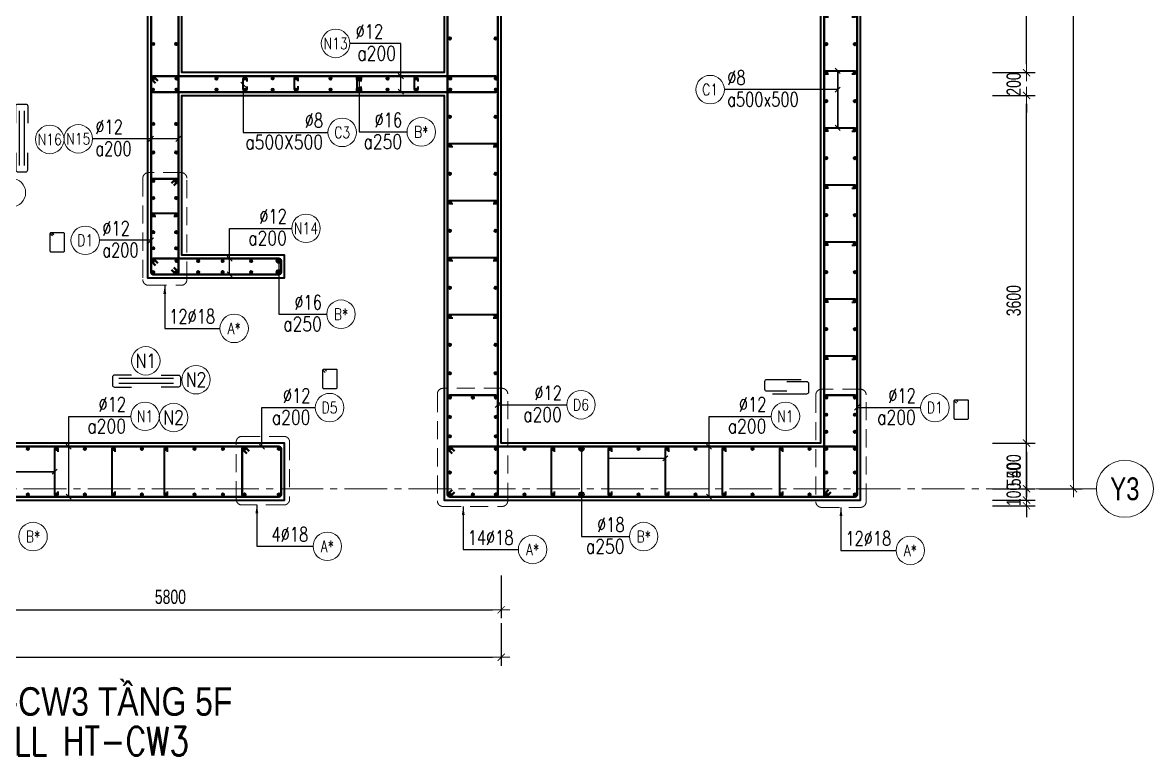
# Model space of a CAD drawing. Header units: millimetres. Extents: x 944027 to 981803, y -83026 to 82675.
# Drawn here: x 954484 to 964397, y 55239 to 61666 of the extents above; entities that cross this region are included whole.
import ezdxf
from ezdxf.enums import TextEntityAlignment as Align

# ---------------------------------------------------------------- set-up
doc = ezdxf.new("R2010")
doc.units = ezdxf.units.MM
doc.header["$MEASUREMENT"] = 0
for name, pattern in [('HIDDEN', [9.525, 6.35, -3.175]), ('HIDDEN2', [4.7625, 3.175, -1.5875]), ('HT_Dim Grid$0$CENTER2', [1.125, 0.75, -0.125, 0.125, -0.125]), ('HT_Grid$0$CENTER2', [1.125, 0.75, -0.125, 0.125, -0.125])]:
    doc.linetypes.add(name, pattern=pattern)
doc.layers.get('0').update_dxf_attribs({"lineweight": 20})
doc.layers.get('Defpoints').update_dxf_attribs({"color": 151, "lineweight": 9})
for name, color, linetype in [('Hidden', 9, 'HIDDEN'), ('Leader', 6, 'Continuous'), ('Ligature', 1, 'Continuous')]:
    doc.layers.add(name, color=color, linetype=linetype)
for name, color, linetype, lineweight in [('HT_Dim Grid$0$NDC_S_AXIS', 5, 'HT_Dim Grid$0$CENTER2', 13), ('HT_Dim Grid$0$NDC_S_SYMBOL', 1, 'Continuous', 15), ('HT_Dim Grid$0$NDC_S_TEXT SYMBOL', 7, 'Continuous', 20), ('HT_Grid$0$NDC_S_AXIS', 5, 'HT_Grid$0$CENTER2', 13), ('KC-LEADER', 153, 'Continuous', 18), ('KC-THEP', 6, 'Continuous', 40), ('NDC_S_ANNO', 7, 'Continuous', 20), ('NDC_S_DIM', 1, 'Continuous', 15), ('NDC_S_ENG TEXT', 2, 'Continuous', 20), ('NDC_S_ENG TITLE', 3, 'Continuous', 20), ('NDC_S_HIDDEN', 8, 'HIDDEN2', 13), ('NDC_S_LEADER', 1, 'Continuous', 15), ('NDC_S_REBAR', 4, 'Continuous', 35), ('NDC_S_STIRRUP', 4, 'Continuous', 40), ('NDC_S_TEXT SYMBOL', 7, 'Continuous', 20), ('NDC_S_VN TEXT', 7, 'Continuous', 20), ('NDC_S_VN TITLE', 6, 'Continuous', 35), ('NDC_S_WALL', 6, 'Continuous', 35)]:
    doc.layers.add(name, color=color, linetype=linetype, lineweight=lineweight)
doc.styles.add('HT_Dim Grid$0$NDC_ANNO', font='', dxfattribs={"width": 0.8})
doc.styles.add('NDC_ANNO', font='', dxfattribs={"width": 0.8})
doc.styles.add('NDC_DIM', font='', dxfattribs={"width": 0.75})
doc.styles.add('NDC_EN TXT', font='romans.shx', dxfattribs={"width": 0.8})
doc.styles.add('NDC_VIE TXT', font='arial.ttf', dxfattribs={"width": 0.8})
doc.styles.get('HT_Dim Grid$0$NDC_ANNO').set_extended_font_data('Dotum')
doc.styles.get('NDC_ANNO').set_extended_font_data('Dotum')
doc.styles.get('NDC_DIM').set_extended_font_data('Dotum')
doc.dimstyles.new('NDC_dim_30', dxfattribs={"dimscale": 30, "dimtxt": 2.5, "dimasz": 1.5, "dimexe": 1.5, "dimexo": 2.5, "dimgap": 1, "dimtad": 1, "dimdec": 0, "dimzin": 0, "dimdsep": 46, "dimtxsty": 'NDC_DIM', "dimblk": 'DIMMARK', "dimcen": 0.09, "dimdle": 1.2, "dimclrd": 1, "dimclre": 1, "dimclrt": 3, "dimadec": 0, "dimazin": 0, "dimtfac": 1, "dimtdec": 0, "dimtix": 1, "dimtofl": 0, "dimtmove": 0, "dimatfit": 3, "dimfxl": 6, "dimfxlon": 1, "dimtolj": 1, "dimtzin": 0, "dimarcsym": 0})
doc.dimstyles.new('NDC_dim_50', dxfattribs={"dimscale": 50, "dimtxt": 2.5, "dimasz": 1.5, "dimexe": 1.5, "dimexo": 2.5, "dimgap": 1, "dimtad": 1, "dimdec": 0, "dimzin": 0, "dimdsep": 46, "dimtxsty": 'NDC_DIM', "dimblk": 'DIMMARK', "dimcen": 0.09, "dimdle": 1.2, "dimclrd": 1, "dimclre": 1, "dimclrt": 3, "dimadec": 0, "dimazin": 0, "dimtfac": 1, "dimtdec": 0, "dimtix": 1, "dimtofl": 0, "dimtmove": 0, "dimatfit": 3, "dimfxl": 6, "dimfxlon": 1, "dimtolj": 1, "dimtzin": 0, "dimarcsym": 0})

# ---------------------------------------------------------------- blocks, each defined once
blk = doc.blocks.new('THEP')
at = {"layer": 'KC-LEADER', "color": 6}
blk.add_circle((0, 0), 14, dxfattribs=at)
at = {"layer": 'KC-THEP'}
for p, q in [((-14, 0), (14, 0)), ((9.9, 9.9), (-9.9, -9.9)), ((-9.9, 9.9), (9.9, -9.9)), ((0, 14), (0, -14))]:
    blk.add_line(p, q, dxfattribs=at)
blk = doc.blocks.new('*U10')
blk.add_circle((2.5, 0), 2.5)
at = {"layer": 'NDC_S_VN TEXT', "color": 3, "style": 'NDC_EN TXT'}
for tag, width, p in [('DK2', 0.75, (-0.85, 0.85)), ('KC2', 0.8, (-0.85, -2.97))]:
    blk.add_attdef(tag, text='', height=2.5, dxfattribs=dict(at, width=width)).set_placement(p, align=Align.RIGHT)
at = {"layer": 'NDC_S_VN TEXT', "color": 7, "style": 'NDC_EN TXT', "width": 0.8}
blk.add_attdef('SH3', text='', height=2, dxfattribs=at).set_placement((2.5, 0), align=Align.MIDDLE)
blk = doc.blocks.new('DIMMARK')
at = {"layer": 'NDC_S_DIM', "color": 1}
blk.add_line((-1.5, 0), (1, 0), dxfattribs=at)
at = {"layer": 'NDC_S_DIM', "color": 2, "const_width": 0.1}
blk.add_lwpolyline([(-0.42, -0.42), (0.42, 0.42)], dxfattribs=at)
blk = doc.blocks.new('A$C7BC65A55')
at = {"layer": 'Ligature'}
for p, q in [((-15.2, 372, 0), (-15.2, 38.5, 0)), ((15.2, 372, 0), (15.2, 38.5, 0))]:
    blk.add_line(p, q, dxfattribs=at)
for points in [[(-36.2, 296.5), (-36.2, 400.9, -0.414214), (-24, 413.1), (24, 413.1, -0.414214), (36.2, 400.9), (36.2, 296.5)], [(-36.2, 116.5), (-36.2, 12.2, 0.414214), (-24, 0), (24, 0, 0.414214), (36.2, 12.2), (36.2, 116.5)]]:
    blk.add_lwpolyline(points, format="xyb", dxfattribs=at)
blk = doc.blocks.new('*U11')
blk.add_circle((-2.5, 0), 2.5)
at = {"layer": 'NDC_S_VN TEXT', "color": 3, "style": 'NDC_EN TXT', "width": 0.75}
for tag, p in [('DK1', (0.5, 0.85)), ('KC1', (0.5, -2.97))]:
    blk.add_attdef(tag, p, '', height=2.5, dxfattribs=at)
at = {"layer": 'NDC_S_VN TEXT', "color": 7, "style": 'NDC_EN TXT', "width": 0.8}
blk.add_attdef('SH2', text='', height=2, dxfattribs=at).set_placement((-2.5, 0), align=Align.MIDDLE)
blk = doc.blocks.new('*U9')
blk.add_circle((2.5, 0), 2.5)
at = {"layer": 'NDC_S_VN TEXT', "color": 3, "style": 'NDC_EN TXT', "width": 0.75}
blk.add_attdef('DK2', text='', height=2.5, dxfattribs=at).set_placement((-0.85, 0.85), align=Align.RIGHT)
at = {"layer": 'NDC_S_VN TEXT', "color": 7, "style": 'NDC_EN TXT', "width": 0.8}
blk.add_attdef('SH3', text='', height=2, dxfattribs=at).set_placement((2.5, 0), align=Align.MIDDLE)
blk = doc.blocks.new('*D161')
at = {"layer": 'Defpoints', "color": 0, "ltscale": 200, "transparency": 16777216}
for p in [(952879.3, 58398.7), (958679.3, 58398.7), (958679.3, 56516.4)]:
    blk.add_point(p, dxfattribs=at)
at = {"layer": 'NDC_S_DIM', "color": 1, "lineweight": -2, "ltscale": 200, "transparency": 16777216}
for p, q in [((952879.3, 56816.4), (952879.3, 56441.4)), ((958679.3, 56816.4), (958679.3, 56441.4)), ((952954.3, 56516.4), (958604.3, 56516.4))]:
    blk.add_line(p, q, dxfattribs=at)
at = {"layer": 'NDC_S_DIM', "color": 1, "lineweight": -2, "ltscale": 200, "transparency": 16777216, "xscale": 75, "yscale": 75, "zscale": 75, "rotation": 180}
blk.add_blockref('DIMMARK', (952879.3, 56516.4), dxfattribs=at)
at = {"layer": 'NDC_S_DIM', "color": 1, "lineweight": -2, "ltscale": 200, "transparency": 16777216, "xscale": 75, "yscale": 75, "zscale": 75}
blk.add_blockref('DIMMARK', (958679.3, 56516.4), dxfattribs=at)
at = {"layer": 'NDC_S_DIM', "color": 3, "ltscale": 200, "transparency": 16777216, "insert": (955779.3, 56629), "char_height": 125, "attachment_point": 5, "style": 'NDC_DIM'}
blk.add_mtext('\\A1;5800', dxfattribs=at)
blk = doc.blocks.new('*D153')
at = {"layer": 'Defpoints', "color": 0, "ltscale": 200, "transparency": 16777216}
for p in [(958651.5, 57977.5), (963285.2, 57977.5), (958736.7, 57577.5)]:
    blk.add_point(p, dxfattribs=at)
at = {"layer": 'NDC_S_DIM', "color": 1, "lineweight": -2, "ltscale": 200, "transparency": 16777216}
for p, q in [((962985.2, 57977.5), (963360.2, 57977.5)), ((963285.2, 57652.5), (963285.2, 57902.5)), ((962985.2, 57577.5), (963360.2, 57577.5))]:
    blk.add_line(p, q, dxfattribs=at)
at = {"layer": 'NDC_S_DIM', "color": 1, "lineweight": -2, "ltscale": 200, "transparency": 16777216, "xscale": 75, "yscale": 75, "zscale": 75}
for p, rotation in [((963285.2, 57977.5), 90), ((963285.2, 57577.5), 270)]:
    blk.add_blockref('DIMMARK', p, dxfattribs=dict(at, rotation=rotation))
at = {"layer": 'NDC_S_DIM', "color": 3, "ltscale": 200, "transparency": 16777216, "insert": (963172.6, 57777.5), "char_height": 125, "attachment_point": 5, "rotation": 90, "style": 'NDC_DIM'}
blk.add_mtext('\\A1;400', dxfattribs=at)
blk = doc.blocks.new('*D154')
at = {"layer": 'Defpoints', "color": 0, "ltscale": 200, "transparency": 16777216}
for p in [(958651.5, 57977.5), (958679.3, 57427.5), (963285.2, 57427.5)]:
    blk.add_point(p, dxfattribs=at)
at = {"layer": 'NDC_S_DIM', "color": 1, "lineweight": -2, "ltscale": 200, "transparency": 16777216}
for p, q in [((962985.2, 57977.5), (963360.2, 57977.5)), ((963285.2, 57902.5), (963285.2, 57502.5)), ((962985.2, 57427.5), (963360.2, 57427.5))]:
    blk.add_line(p, q, dxfattribs=at)
at = {"layer": 'NDC_S_DIM', "color": 1, "lineweight": -2, "ltscale": 200, "transparency": 16777216, "xscale": 75, "yscale": 75, "zscale": 75}
for p, rotation in [((963285.2, 57977.5), 90), ((963285.2, 57427.5), 270)]:
    blk.add_blockref('DIMMARK', p, dxfattribs=dict(at, rotation=rotation))
at = {"layer": 'NDC_S_DIM', "color": 3, "ltscale": 200, "transparency": 16777216, "insert": (963172.6, 57702.5), "char_height": 125, "attachment_point": 5, "rotation": 90, "style": 'NDC_DIM'}
blk.add_mtext('\\A1;550', dxfattribs=at)
blk = doc.blocks.new('*D155')
at = {"layer": 'Defpoints', "color": 0, "ltscale": 200, "transparency": 16777216}
for p in [(958179.3, 61027.5), (963285.2, 61027.5), (958679.3, 57427.5)]:
    blk.add_point(p, dxfattribs=at)
at = {"layer": 'NDC_S_DIM', "color": 1, "lineweight": -2, "ltscale": 200, "transparency": 16777216}
for p, q in [((962985.2, 61027.5), (963360.2, 61027.5)), ((963285.2, 57502.5), (963285.2, 60952.5)), ((962985.2, 57427.5), (963360.2, 57427.5))]:
    blk.add_line(p, q, dxfattribs=at)
at = {"layer": 'NDC_S_DIM', "color": 1, "lineweight": -2, "ltscale": 200, "transparency": 16777216, "xscale": 75, "yscale": 75, "zscale": 75}
for p, rotation in [((963285.2, 61027.5), 90), ((963285.2, 57427.5), 270)]:
    blk.add_blockref('DIMMARK', p, dxfattribs=dict(at, rotation=rotation))
at = {"layer": 'NDC_S_DIM', "color": 3, "ltscale": 200, "transparency": 16777216, "insert": (963172.6, 59227.5), "char_height": 125, "attachment_point": 5, "rotation": 90, "style": 'NDC_DIM'}
blk.add_mtext('\\A1;3600', dxfattribs=at)
blk = doc.blocks.new('*D143')
at = {"layer": 'Defpoints', "color": 0, "ltscale": 200, "transparency": 16777216}
for p in [(958179.3, 61227.5), (963285.2, 61227.5), (958179.3, 61027.5)]:
    blk.add_point(p, dxfattribs=at)
at = {"layer": 'NDC_S_DIM', "color": 1, "lineweight": -2, "ltscale": 200, "transparency": 16777216}
for p, q in [((963285.2, 61302.5), (963285.2, 61377.5)), ((962985.2, 61227.5), (963360.2, 61227.5)), ((962985.2, 61027.5), (963360.2, 61027.5)), ((963285.2, 60952.5), (963285.2, 60877.5))]:
    blk.add_line(p, q, dxfattribs=at)
at = {"layer": 'NDC_S_DIM', "color": 1, "lineweight": -2, "ltscale": 200, "transparency": 16777216, "xscale": 75, "yscale": 75, "zscale": 75}
for p, rotation in [((963285.2, 61227.5), 270), ((963285.2, 61027.5), 90)]:
    blk.add_blockref('DIMMARK', p, dxfattribs=dict(at, rotation=rotation))
at = {"layer": 'NDC_S_DIM', "color": 3, "ltscale": 200, "transparency": 16777216, "insert": (963172.6, 61127.5), "char_height": 125, "attachment_point": 5, "rotation": 90, "style": 'NDC_DIM'}
blk.add_mtext('\\A1;200', dxfattribs=at)
blk = doc.blocks.new('*D144')
at = {"layer": 'Defpoints', "color": 0, "ltscale": 200, "transparency": 16777216}
for p in [(958179.3, 66177.5), (963285.2, 66177.5), (958179.3, 61227.5)]:
    blk.add_point(p, dxfattribs=at)
at = {"layer": 'NDC_S_DIM', "color": 1, "lineweight": -2, "ltscale": 200, "transparency": 16777216}
for p, q in [((962985.2, 66177.5), (963360.2, 66177.5)), ((963285.2, 61302.5), (963285.2, 66102.5)), ((962985.2, 61227.5), (963360.2, 61227.5))]:
    blk.add_line(p, q, dxfattribs=at)
at = {"layer": 'NDC_S_DIM', "color": 1, "lineweight": -2, "ltscale": 200, "transparency": 16777216, "xscale": 75, "yscale": 75, "zscale": 75}
for p, rotation in [((963285.2, 66177.5), 90), ((963285.2, 61227.5), 270)]:
    blk.add_blockref('DIMMARK', p, dxfattribs=dict(at, rotation=rotation))
at = {"layer": 'NDC_S_DIM', "color": 3, "ltscale": 200, "transparency": 16777216, "insert": (963172.6, 63702.5), "char_height": 125, "attachment_point": 5, "rotation": 90, "style": 'NDC_DIM'}
blk.add_mtext('\\A1;4950', dxfattribs=at)
blk = doc.blocks.new('*D146')
at = {"layer": 'Defpoints', "color": 0, "ltscale": 200, "transparency": 16777216}
for p in [(959472.8, 66577.5), (963696.9, 66577.5), (959472.8, 57577.5)]:
    blk.add_point(p, dxfattribs=at)
at = {"layer": 'NDC_S_DIM', "color": 1, "lineweight": -2, "ltscale": 200, "transparency": 16777216}
for p, q in [((963396.9, 66577.5), (963771.9, 66577.5)), ((963696.9, 57652.5), (963696.9, 66502.5)), ((963396.9, 57577.5), (963771.9, 57577.5))]:
    blk.add_line(p, q, dxfattribs=at)
at = {"layer": 'NDC_S_DIM', "color": 1, "lineweight": -2, "ltscale": 200, "transparency": 16777216, "xscale": 75, "yscale": 75, "zscale": 75}
for p, rotation in [((963696.9, 66577.5), 90), ((963696.9, 57577.5), 270)]:
    blk.add_blockref('DIMMARK', p, dxfattribs=dict(at, rotation=rotation))
at = {"layer": 'NDC_S_DIM', "color": 3, "ltscale": 200, "transparency": 16777216, "insert": (963584.3, 62077.5), "char_height": 125, "attachment_point": 5, "rotation": 90, "style": 'NDC_DIM'}
blk.add_mtext('\\A1;9000', dxfattribs=at)
blk = doc.blocks.new('*U22')
at = {"layer": 'HT_Dim Grid$0$NDC_S_SYMBOL'}
blk.add_line((5, 0), (9, 0), dxfattribs=at)
blk.add_circle((0, 0), 5, dxfattribs=at)
at = {"layer": 'HT_Dim Grid$0$NDC_S_TEXT SYMBOL', "color": 7, "style": 'HT_Dim Grid$0$NDC_ANNO', "width": 0.8}
blk.add_attdef('GRID', text='', height=4, rotation=270, dxfattribs=at).set_placement((0, 0), align=Align.MIDDLE)
blk = doc.blocks.new('*D135')
at = {"layer": 'Defpoints', "color": 0, "ltscale": 200, "transparency": 16777216}
for p in [(958736.7, 57577.5), (958679.3, 57477.5), (963285.2, 57477.5)]:
    blk.add_point(p, dxfattribs=at)
at = {"layer": 'NDC_S_DIM', "color": 1, "lineweight": -2, "ltscale": 200, "transparency": 16777216}
for p, q in [((963285.2, 57652.5), (963285.2, 57727.5)), ((962985.2, 57577.5), (963360.2, 57577.5)), ((962985.2, 57477.5), (963360.2, 57477.5)), ((963285.2, 57402.5), (963285.2, 57327.5))]:
    blk.add_line(p, q, dxfattribs=at)
at = {"layer": 'NDC_S_DIM', "color": 1, "lineweight": -2, "ltscale": 200, "transparency": 16777216, "xscale": 75, "yscale": 75, "zscale": 75}
for p, rotation in [((963285.2, 57577.5), 270), ((963285.2, 57477.5), 90)]:
    blk.add_blockref('DIMMARK', p, dxfattribs=dict(at, rotation=rotation))
at = {"layer": 'NDC_S_DIM', "color": 3, "ltscale": 200, "transparency": 16777216, "insert": (963172.6, 57527.5), "char_height": 125, "attachment_point": 5, "rotation": 90, "style": 'NDC_DIM'}
blk.add_mtext('\\A1;100', dxfattribs=at)
blk = doc.blocks.new('*D142')
at = {"layer": 'Defpoints', "color": 0, "ltscale": 200, "transparency": 16777216}
for p in [(958679.3, 57856.3), (949879.3, 57356.9), (958679.3, 56099.3)]:
    blk.add_point(p, dxfattribs=at)
at = {"layer": 'NDC_S_DIM', "color": 1, "lineweight": -2, "ltscale": 200, "transparency": 16777216}
for p, q in [((949879.3, 56399.3), (949879.3, 56024.3)), ((958679.3, 56399.3), (958679.3, 56024.3)), ((949954.3, 56099.3), (958604.3, 56099.3))]:
    blk.add_line(p, q, dxfattribs=at)
at = {"layer": 'NDC_S_DIM', "color": 1, "lineweight": -2, "ltscale": 200, "transparency": 16777216, "xscale": 75, "yscale": 75, "zscale": 75, "rotation": 180}
blk.add_blockref('DIMMARK', (949879.3, 56099.3), dxfattribs=at)
at = {"layer": 'NDC_S_DIM', "color": 1, "lineweight": -2, "ltscale": 200, "transparency": 16777216, "xscale": 75, "yscale": 75, "zscale": 75}
blk.add_blockref('DIMMARK', (958679.3, 56099.3), dxfattribs=at)
at = {"layer": 'NDC_S_DIM', "color": 3, "ltscale": 200, "transparency": 16777216, "insert": (954279.3, 56211.9), "char_height": 125, "attachment_point": 5, "style": 'NDC_DIM'}
blk.add_mtext('\\A1;8800', dxfattribs=at)
blk = doc.blocks.new('Drawing name_symbol')
at = {"layer": 'NDC_S_ENG TITLE', "style": 'NDC_EN TXT', "width": 0.8}
blk.add_attdef('SECTDET1', text='', height=5, dxfattribs=at).set_placement((0, 1.01), align=Align.CENTER)
at = {"layer": 'NDC_S_TEXT SYMBOL', "lineweight": 25, "style": 'NDC_ANNO', "width": 0.8}
blk.add_attdef('SSCALE', text='', height=2.5, dxfattribs=at).set_placement((0, -4), align=Align.CENTER)
at = {"layer": 'NDC_S_VN TITLE', "style": 'NDC_VIE TXT', "width": 0.8}
blk.add_attdef('SECTDET2', text='', height=5, dxfattribs=at).set_placement((0, 7.97), align=Align.CENTER)
blk = doc.blocks.new('*U164')
at = {"layer": 'KC-THEP', "xscale": -1, "rotation": 170.331435563619}
for p in [(-200, 0), (200, 0)]:
    blk.add_blockref('THEP', p, dxfattribs=at)
blk = doc.blocks.new('*U165')
at = {"layer": 'NDC_S_ENG TEXT', "color": 0, "linetype": 'ByBlock', "lineweight": -2, "transparency": 16777216}
for p in [(0, 0), (0, -250), (0, -500), (0, -750), (0, -1000), (0, -1250), (0, -1500), (0, -1750), (0, -2000)]:
    blk.add_blockref('*U164', p, dxfattribs=at)
blk = doc.blocks.new('*U166')
at = {"layer": 'NDC_S_REBAR'}
blk.add_lwpolyline([(-177.7, -15), (-202.7, -15, -1), (-202.7, 15), (202.7, 15, -1), (202.7, -15), (177.7, -15)], format="xyb", dxfattribs=at)
blk = doc.blocks.new('*U167')
at = {"layer": 'NDC_S_ENG TEXT', "color": 0, "linetype": 'ByBlock', "lineweight": -2, "transparency": 16777216}
for p in [(0, 0), (0, -500), (0, -1000), (0, -1500)]:
    blk.add_blockref('*U166', p, dxfattribs=at)
blk = doc.blocks.new('*U173')
at = {"layer": 'NDC_S_REBAR'}
blk.add_lwpolyline([(15, 175), (15, 200, 1), (-15, 200), (-15, -200, 1), (15, -200), (15, -175)], format="xyb", dxfattribs=at)
blk = doc.blocks.new('*U170')
at = {"layer": 'NDC_S_STIRRUP', "color": 0, "linetype": 'ByBlock', "lineweight": -2, "transparency": 16777216}
for p in [(0, 0), (500, 0), (1000, 0), (1500, 0), (2000, 0)]:
    blk.add_blockref('*U173', p, dxfattribs=at)
blk = doc.blocks.new('*U171')
at = {"layer": 'KC-THEP', "xscale": -1, "rotation": 170.3314355693972}
blk.add_blockref('THEP', (-125, 0), dxfattribs=at)
at = {"layer": 'KC-THEP', "rotation": 189.6685644363809}
blk.add_blockref('THEP', (125, 0), dxfattribs=at)
blk = doc.blocks.new('*U172')
at = {"layer": 'NDC_S_STIRRUP', "color": 0, "linetype": 'ByBlock', "lineweight": -2, "transparency": 16777216}
for p in [(0, 0), (0, -250), (0, -500), (0, -750), (0, -1000), (0, -1250), (0, -1500), (0, -1750), (0, -2000), (0, -2250), (0, -2500), (0, -2750), (0, -3000), (0, -3250), (0, -3500), (0, -3750), (0, -4000), (0, -4250), (0, -4500), (0, -4750), (0, -5000), (0, -5250), (0, -5500), (0, -5750), (0, -6000), (0, -6250), (0, -6500), (0, -6750)]:
    blk.add_blockref('*U171', p, dxfattribs=at)
blk = doc.blocks.new('*U168')
at = {"layer": 'NDC_S_REBAR'}
blk.add_lwpolyline([(-102.4, -14.7), (-127.4, -14.7, -1), (-127.4, 15.3), (127.4, 14.7, -1), (127.4, -15.3), (102.4, -15.3)], format="xyb", dxfattribs=at)
blk = doc.blocks.new('*U169')
at = {"layer": 'NDC_S_STIRRUP', "color": 0, "linetype": 'ByBlock', "lineweight": -2, "transparency": 16777216}
for p in [(0, 0), (0, -500), (0, -1000), (0, -1500), (0, -2000), (0, -2500), (0, -3000), (0, -3500), (0, -4000), (0, -4500), (0, -5000), (0, -5500), (0, -6000), (0, -6500)]:
    blk.add_blockref('*U168', p, dxfattribs=at)
blk = doc.blocks.new('A$C72321851')
at = {"layer": 'Ligature'}
for points in [[(-60.9, -129.3), (-60.9, 170.9, -0.414214), (-43.3, 188.5), (25.8, 188.5, -0.414214), (43.4, 170.9), (43.4, -4.3)], [(-39.7, -4.3), (-39.7, -179.5, 0.414214), (-22.1, -197.1), (47, -197.1, 0.414214), (64.6, -179.5), (64.6, 120.7)]]:
    blk.add_lwpolyline(points, format="xyb", dxfattribs=at)

msp = doc.modelspace()

# ---------------------------------------------------------------- linework, layer by layer
for centre in [(954721.5, 60641.7), (954385, 60174.8), (955563.7, 58699.7), (956003.8, 58534), (955806.9, 58202.5)]:
    msp.add_circle(centre, 125)
at = {"layer": 'HT_Grid$0$NDC_S_AXIS', "ltscale": 500}
msp.add_line((944929.9, 57577.5), (963696.9, 57577.5), dxfattribs=at)
at = {"layer": 'Ligature'}
for points in [[(954744.8, 59795.8), (954728.8, 59811.8, -0.668179), (954734.6, 59825.8), (954839.2, 59825.8, -0.414214), (954847.4, 59817.6), (954847.4, 59660.5, -0.414214), (954839.2, 59652.3), (954734.6, 59652.3, -0.414214), (954726.4, 59660.5), (954726.4, 59817.6, -0.668179), (954740.4, 59823.4), (954756.3, 59807.4)], [(957135.1, 58597.7), (957119.1, 58613.6, -0.668179), (957124.9, 58627.6), (957229.5, 58627.6, -0.414214), (957237.7, 58619.4), (957237.7, 58462.3, -0.414214), (957229.5, 58454.1), (957124.9, 58454.1, -0.414214), (957116.7, 58462.3), (957116.7, 58619.4, -0.668179), (957130.7, 58625.2), (957146.6, 58609.2)], [(962670, 58328.9), (962654, 58344.9, -0.668179), (962659.8, 58358.8), (962764.4, 58358.8, -0.414214), (962772.6, 58350.6), (962772.6, 58193.5, -0.414214), (962764.4, 58185.4), (962659.8, 58185.4, -0.414214), (962651.6, 58193.5), (962651.6, 58350.6, -0.668179), (962665.6, 58356.4), (962681.6, 58340.5)]]:
    msp.add_lwpolyline(points, format="xyb", dxfattribs=at)
at = {"layer": 'NDC_S_HIDDEN', "ltscale": 50}
for points in [[(955587.4, 59362), (955873.5, 59362, 0.414214), (955923.5, 59412), (955923.5, 60300.9, 0.414214), (955873.5, 60350.9), (955587.4, 60350.9, 0.414214), (955537.4, 60300.9), (955537.4, 59412, 0.414214)], [(958686.7, 58458.8), (958169.4, 58458.8, 0.414214), (958119.4, 58408.8), (958119.4, 57472.3, 0.414214), (958169.4, 57422.3), (958686.7, 57422.3, 0.414214), (958736.7, 57472.3), (958736.7, 58408.8, 0.414214)], [(961487.4, 57414.4), (961828.7, 57414.4, 0.414214), (961878.7, 57464.4), (961878.7, 58400.9, 0.414214), (961828.7, 58450.9), (961487.4, 58450.9, 0.414214), (961437.4, 58400.9), (961437.4, 57464.4, 0.414214)], [(956406, 58037.4), (956774.5, 58037.4, -0.414214), (956824.5, 57987.4), (956824.5, 57485.4, -0.414214), (956774.5, 57435.4), (956406, 57435.4, -0.414214), (956356, 57485.4), (956356, 57987.4, -0.414214)]]:
    msp.add_lwpolyline(points, format="xyb", close=True, dxfattribs=at)
at = {"layer": 'NDC_S_REBAR'}
for points in [[(956447.8, 61106.3), (956447.8, 61081.3, -1), (956417.8, 61081.3), (956417.8, 61175.7, -1), (956447.8, 61175.7), (956447.8, 61150.7)], [(956897.2, 61107.7), (956897.2, 61082.7, -1), (956867.2, 61082.7), (956867.2, 61177.1, -1), (956897.2, 61177.1), (956897.2, 61152.1)], [(957447.8, 61106.3), (957447.8, 61081.3, -1), (957417.8, 61081.3), (957417.8, 61175.7, -1), (957447.8, 61175.7), (957447.8, 61150.7)], [(957947.8, 61106.3), (957947.8, 61081.3, -1), (957917.8, 61081.3), (957917.8, 61175.7, -1), (957947.8, 61175.7), (957947.8, 61150.7)], [(955650.8, 59965.6), (955625.8, 59965.6, -1), (955625.8, 59995.6), (955832.9, 59995.6, -1), (955832.9, 59965.6), (955807.9, 59965.6)], [(954794.4, 57902.5), (954794.4, 57927.5, 1), (954764.4, 57927.5), (954764.4, 57527.5, 1), (954794.4, 57527.5), (954794.4, 57552.5)], [(955294.4, 57902.5), (955294.4, 57927.5, 1), (955264.4, 57927.5), (955264.4, 57527.5, 1), (955294.4, 57527.5), (955294.4, 57552.5)], [(955755, 57902.5), (955755, 57927.5, 1), (955725, 57927.5), (955725, 57527.5, 1), (955755, 57527.5), (955755, 57552.5)]]:
    msp.add_lwpolyline(points, format="xyb", dxfattribs=at)
at = {"layer": 'NDC_S_STIRRUP'}
for points in [[(955809.3, 59517.5), (955849.3, 59477.5, -0.414214), (955829.3, 59457.5), (955629.3, 59457.5, -0.414214), (955609.3, 59477.5), (955609.3, 66627.5, -0.414214), (955629.3, 66647.5), (955829.3, 66647.5, -0.414214), (955849.3, 66627.5), (955849.3, 59477.5, -0.414214), (955829.3, 59457.5), (955789.3, 59497.5)], [(958249.3, 66587.5), (958209.3, 66627.5, -0.414214), (958229.3, 66647.5), (958629.3, 66647.5, -0.414214), (958649.3, 66627.5), (958649.3, 57527.5, -0.414214), (958629.3, 57507.5), (958229.3, 57507.5, -0.414214), (958209.3, 57527.5), (958209.3, 66627.5, -0.414214), (958229.3, 66647.5), (958269.3, 66607.5)], [(961549.3, 66587.5), (961509.3, 66627.5, -0.414214), (961529.3, 66647.5), (961779.3, 66647.5, -0.414214), (961799.3, 66627.5), (961799.3, 57527.5, -0.414214), (961779.3, 57507.5), (961529.3, 57507.5, -0.414214), (961509.3, 57527.5), (961509.3, 66627.5, -0.414214), (961529.3, 66647.5), (961569.3, 66607.5)], [(955649.3, 61136.6), (955609.3, 61176.6, -0.414214), (955629.3, 61196.6), (958629.3, 61196.6, -0.414214), (958649.3, 61176.6), (958649.3, 61077.5, -0.414214), (958629.3, 61057.5), (955629.3, 61057.5, -0.414214), (955609.3, 61077.5), (955609.3, 61176.6, -0.414214), (955629.3, 61196.6), (955669.3, 61156.6)], [(955809.4, 60237.5), (955849.4, 60277.5, 0.414214), (955829.4, 60297.5), (955629.4, 60297.5, 0.414214), (955609.4, 60277.5), (955609.3, 59477.5, 0.414214), (955629.3, 59457.5), (955829.3, 59457.5, 0.414214), (955849.3, 59477.5), (955849.4, 60277.5, 0.414214), (955829.4, 60297.5), (955789.4, 60257.5)], [(955649.3, 59536.6), (955609.3, 59576.6, -0.414214), (955629.3, 59596.6), (956729.3, 59596.6, -0.414214), (956749.3, 59576.6), (956749.3, 59477.5, -0.414214), (956729.3, 59457.5), (955629.3, 59457.5, -0.414214), (955609.3, 59477.5), (955609.3, 59576.6, -0.414214), (955629.3, 59596.6), (955669.3, 59556.6)], [(958249.3, 57567.5), (958209.3, 57527.5, 0.414214), (958229.3, 57507.5), (958629.3, 57507.5, 0.414214), (958649.3, 57527.5), (958649.3, 58377.3, 0.414214), (958629.3, 58397.3), (958229.3, 58397.3, 0.414214), (958209.3, 58377.3), (958209.3, 57527.5, 0.414214), (958229.3, 57507.5), (958269.3, 57547.5)], [(961549.3, 57567.5), (961509.3, 57527.5, 0.414214), (961529.3, 57507.5), (961779.3, 57507.5, 0.414214), (961799.3, 57527.5), (961799.3, 58377.3, 0.414214), (961779.3, 58397.3), (961529.3, 58397.3, 0.414214), (961509.3, 58377.3), (961509.3, 57527.5, 0.414214), (961529.3, 57507.5), (961569.3, 57547.5)], [(952469.3, 57907.5), (952429.3, 57947.5, 0.414214), (952409.3, 57927.5), (952409.3, 57527.5, 0.414214), (952429.3, 57507.5), (956729.3, 57507.5, 0.414214), (956749.3, 57527.5), (956749.3, 57927.5, 0.414214), (956729.3, 57947.5), (952429.3, 57947.5, 0.414214), (952409.3, 57927.5), (952449.3, 57887.5)], [(956469.3, 57907.5), (956429.3, 57947.5, 0.414214), (956409.3, 57927.5), (956409.3, 57527.5, 0.414214), (956429.3, 57507.5), (956729.3, 57507.5, 0.414214), (956749.3, 57527.5), (956749.3, 57927.5, 0.414214), (956729.3, 57947.5), (956429.3, 57947.5, 0.414214), (956409.3, 57927.5), (956449.3, 57887.5)], [(958269.3, 57907.5), (958229.3, 57947.5, 0.414214), (958209.3, 57927.5), (958209.3, 57527.5, 0.414214), (958229.3, 57507.5), (961779.3, 57507.5, 0.414214), (961799.3, 57527.5), (961799.3, 57927.5, 0.414214), (961779.3, 57947.5), (958229.3, 57947.5, 0.414214), (958209.3, 57927.5), (958249.3, 57887.5)]]:
    msp.add_lwpolyline(points, format="xyb", dxfattribs=at)
at = {"layer": 'NDC_S_WALL'}
for points in [[(961479.3, 66677.5), (961479.3, 57977.5), (958679.3, 57977.5), (958679.3, 64347.5), (960079.3, 64347.5), (960079.3, 64647.5), (958679.3, 64647.5), (958679.3, 66177.5), (960079.3, 66177.5), (960079.3, 66677.5), (957429.3, 66677.5), (957429.3, 66177.5), (958179.3, 66177.5), (958179.3, 61227.5), (955879.3, 61227.5), (955879.3, 66177.5), (956629.3, 66177.5), (956629.3, 66677.5), (954779.3, 66677.5), (954779.3, 66177.5), (955579.3, 66177.5), (955579.3, 64127.5), (952879.3, 64127.5)], [(952879.3, 63827.5), (955579.3, 63827.5), (955579.3, 59427.5), (956779.3, 59427.5), (956779.3, 59627.5), (955879.3, 59627.5), (955879.3, 61027.5), (958179.3, 61027.5), (958179.3, 57477.5), (961829.3, 57477.5), (961829.3, 66677.5), (961479.3, 66677.5)], [(952354.3, 57477.5), (956779.3, 57477.5), (956779.3, 57977.5), (952879.3, 57977.5)]]:
    msp.add_lwpolyline(points, dxfattribs=at)

# ---------------------------------------------------------------- block references
at = {"layer": 'Hidden', "xscale": 1.44, "yscale": 1.44, "zscale": 1.44}
msp.add_blockref('A$C7BC65A55', (954475.7, 60357.6, 0), dxfattribs=at)
at = {"layer": 'Hidden', "xscale": 1.44, "yscale": 1.44, "zscale": 1.44, "rotation": 270}
msp.add_blockref('A$C7BC65A55', (955271.5, 58522.2, 0), dxfattribs=at)
at = {"layer": 'HT_Dim Grid$0$NDC_S_AXIS'}
ref = msp.add_blockref('*U22', (964146.9, 57577.5), dxfattribs=dict(at, xscale=-50, yscale=50, zscale=50))
ref.add_attrib('GRID', 'Y3', dxfattribs={"layer": 'HT_Dim Grid$0$NDC_S_TEXT SYMBOL', "color": 7, "height": 200, "style": 'HT_Dim Grid$0$NDC_ANNO', "width": 0.8}).set_placement((964146.9, 57577.5), align=Align.MIDDLE)
at = {"layer": 'KC-THEP'}
for p, rotation in [((955629.3, 61478.8), 189.6685644363809), ((955625.8, 61175.7), 189.6685644363809), ((956675.2, 61177.1), 189.6685644363809), ((955625.8, 61078.2), 189.6685644363809), ((956675.2, 61077.5), 189.6685644363809), ((958232.8, 61078.5), 9.668564436380946), ((955625.8, 59575.7), 189.6685644363809), ((956729.3, 59576.6), 189.6685644363809), ((955629.4, 59477.5), 189.6685644363809), ((955829.3, 59477.5), 189.6685644368275), ((955829.3, 59477.5), 189.6685644368275), ((956729.3, 59477.1), 189.6685644363809), ((958431.1, 58377.3), 9.668564436380946), ((958632.8, 58377.5), 9.668564436380946), ((961779.3, 58377.5), 189.6685644363809), ((958632.8, 58207.5), 9.668564436380946), ((961779.3, 58227.5), 189.6685644363809), ((961779.3, 58077.5), 189.6685644363809), ((958632.8, 58037.5), 9.668564436380946), ((958632.8, 57927.5), 9.668564436380946), ((958882.8, 57927.5), 9.668564436380946), ((959132.8, 57927.5), 9.668564436380946), ((959382.8, 57927.5), 9.668564436380946), ((959632.8, 57927.5), 9.668564436380946), ((959882.8, 57927.5), 9.668564436380946), ((960132.8, 57927.5), 9.668564436380946), ((960382.8, 57927.5), 9.668564436380946), ((960632.8, 57927.5), 9.668564436380946), ((960882.8, 57927.5), 9.668564436380946), ((961132.8, 57927.5), 9.668564436380946), ((961382.8, 57927.5), 9.668564436380946), ((961779.3, 57927.5), 189.6685644363809), ((958632.8, 57720), 9.668564436380946), ((961779.3, 57720), 189.6685644363809), ((954529.4, 57527.5), 189.6685644363809), ((954779.4, 57527.5), 189.6685644363809), ((955029.4, 57527.5), 189.6685644363809), ((955279.4, 57527.5), 189.6685644363809), ((955529.4, 57527.5), 189.6685644363809), ((955740, 57527.5), 189.6685644363809), ((955990, 57527.5), 189.6685644363809), ((956240, 57527.5), 189.6685644363809), ((956429.3, 57527.5), 189.6685644363809), ((956729.3, 57527.5), 189.6685644363809), ((958632.8, 57527.5), 9.668564436380946), ((958882.8, 57527.5), 9.668564436380946), ((959132.8, 57527.5), 9.668564436380946), ((959382.8, 57527.5), 9.668564436380946), ((959632.8, 57527.5), 9.668564436380946), ((959882.8, 57527.5), 9.668564436380946), ((960132.8, 57527.5), 9.668564436380946), ((960382.8, 57527.5), 9.668564436380946), ((960632.8, 57527.5), 9.668564436380946), ((960882.8, 57527.5), 9.668564436380946), ((961132.8, 57527.5), 9.668564436380946), ((961382.8, 57527.5), 9.668564436380946), ((961779.3, 57527.5), 189.6685644363809)]:
    msp.add_blockref('THEP', p, dxfattribs=dict(at, rotation=rotation))
at = {"layer": 'KC-THEP', "xscale": -1}
for p, rotation in [((955829.3, 61479.1), 350.3314355636191), ((958229.3, 61527.5), 170.331435563619), ((958629.3, 61527.5), 170.331435563619), ((955832.8, 61175.7), 170.331435563619), ((956182.8, 61175.7), 170.331435563619), ((956432.8, 61175.7), 170.331435563619), ((956882.2, 61177.1), 170.331435563619), ((957182.8, 61175.7), 170.331435563619), ((957432.8, 61175.7), 170.331435563619), ((957682.8, 61175.7), 170.331435563619), ((957932.8, 61175.7), 170.331435563619), ((958232.8, 61175.7), 170.331435563619), ((958632.8, 61175.7), 170.331435563619), ((955832.8, 61078.2), 170.331435563619), ((956182.8, 61078.2), 170.331435563619), ((956432.8, 61078.2), 170.331435563619), ((956882.2, 61077.5), 170.331435563619), ((957182.8, 61078.2), 170.331435563619), ((957432.8, 61078.2), 170.331435563619), ((957682.8, 61078.2), 170.331435563619), ((957932.8, 61078.2), 170.331435563619), ((958632.8, 61078.2), 170.331435563619), ((955629.3, 60777.5), 350.3314355640657), ((955829.3, 60777.5), 350.3314355640657), ((958229.3, 60840.4), 170.331435563619), ((958629.3, 60840.4), 170.331435563619), ((955629.3, 60527.5), 350.3314355640657), ((955829.3, 60527.5), 350.3314355640657), ((955629.3, 60277.5), 350.3314355640657), ((955829.3, 60277.5), 350.3314355640657), ((955629.3, 60127.5), 350.3314355640657), ((955829.3, 60127.5), 350.3314355640657), ((955629.3, 59977.5), 350.3314355640657), ((955829.3, 59977.5), 350.3314355640657), ((955629.3, 59827.5), 350.3314355640657), ((955629.3, 59827.5), 350.3314355640657), ((955629.4, 59827.5), 350.3314355636191), ((955829.3, 59827.5), 350.3314355640657), ((955829.3, 59827.5), 350.3314355640657), ((955629.3, 59686.8), 350.3314355640657), ((955629.3, 59686.8), 350.3314355640657), ((955629.4, 59686.8), 350.3314355636191), ((955829.3, 59686.8), 350.3314355640657), ((955829.3, 59686.8), 350.3314355640657), ((955832.8, 59575.7), 170.331435563619), ((956023.2, 59575.2), 170.331435563619), ((956236.9, 59575.2), 170.331435563619), ((956486.9, 59575.2), 170.331435563619), ((956023.2, 59477.7), 170.331435563619), ((956236.9, 59477.7), 170.331435563619), ((956486.9, 59477.7), 170.331435563619), ((958229.3, 58377.5), 170.331435563619), ((961529.3, 58377.5), 170.3314355693972), ((958229.3, 58207.5), 170.331435563619), ((961529.3, 58227.5), 170.3314355693972), ((961529.3, 58077.5), 170.3314355693972), ((958229.3, 58037.5), 170.331435563619), ((954529.4, 57927.5), 350.3314355636191), ((954779.4, 57927.5), 350.3314355636191), ((955029.4, 57927.5), 350.3314355636191), ((955279.4, 57927.5), 350.3314355636191), ((955529.4, 57927.5), 350.3314355636191), ((955740, 57927.5), 350.3314355636191), ((955990, 57927.5), 350.3314355636191), ((956240, 57927.5), 350.3314355636191), ((956429.3, 57927.5), 350.3314355636191), ((956729.3, 57927.5), 350.3314355636191), ((958229.3, 57927.5), 170.331435563619), ((961529.3, 57927.5), 170.3314355693972), ((958229.3, 57720), 170.331435563619), ((961529.3, 57720), 170.3314355693972), ((958229.3, 57527.5), 170.331435563619), ((958431.1, 57527.5), 170.331435563619), ((961529.3, 57527.5), 170.3314355693972)]:
    msp.add_blockref('THEP', p, dxfattribs=dict(at, rotation=rotation))
at = {"layer": 'Leader', "xscale": -1, "rotation": 270.0000000000001}
msp.add_blockref('A$C72321851', (961188, 58472.4), dxfattribs=at)
at = {"layer": 'NDC_S_ANNO'}
ref = msp.add_blockref('Drawing name_symbol', (953838.9, 55188.3), dxfattribs=dict(at, xscale=50, yscale=50, zscale=50))
ref.add_attrib('SECTDET1', 'DETAIL OF CORE WALL HT-CW3', dxfattribs={"layer": 'NDC_S_ENG TITLE', "height": 250, "style": 'NDC_EN TXT', "width": 0.8}).set_placement((953838.9, 55238.9), align=Align.CENTER)
ref.add_attrib('SECTDET2', 'CHI TIẾT LÕI VÁCH HT-CW3 TẦNG 5F', dxfattribs={"layer": 'NDC_S_VN TITLE', "height": 250, "style": 'NDC_VIE TXT', "width": 0.8}).set_placement((953838.9, 55586.8), align=Align.CENTER)
at = {"layer": 'NDC_S_ENG TEXT'}
for name, p in [('*U165', (958429.3, 60590.4)), ('*U167', (958432, 60590.4))]:
    msp.add_blockref(name, p, dxfattribs=at)
at = {"layer": 'NDC_S_STIRRUP'}
for name, p in [('*U172', (961654.3, 65477.7)), ('*U169', (961651.9, 65228)), ('*U170', (959132.8, 57727.5))]:
    msp.add_blockref(name, p, dxfattribs=at)
at = {"layer": 'NDC_S_VN TEXT'}
ref = msp.add_blockref('*U10', (957352.3, 61483.5), dxfattribs=dict(at, xscale=-50, yscale=50, zscale=50))
ref.add_attrib('SH3', 'N13', dxfattribs={"color": 7, "height": 100, "style": 'NDC_EN TXT', "width": 0.8}).set_placement((957227.3, 61483.5), align=Align.MIDDLE)
ref.add_attrib('DK2', '%%C12', dxfattribs={"color": 3, "height": 125, "style": 'NDC_EN TXT', "width": 0.75}).set_placement((957644.8, 61525.7), align=Align.RIGHT)
ref.add_attrib('KC2', 'a200', dxfattribs={"color": 3, "height": 125, "style": 'NDC_EN TXT', "width": 0.8}).set_placement((957756.7, 61334.8), align=Align.RIGHT)
at = {"layer": 'NDC_S_VN TEXT', "xscale": 50, "yscale": 50, "zscale": 50}
for name, p, values in [('*U11', (960636, 61078.7), {'SH2': 'C1', 'DK1': '%%c8', 'KC1': 'a500x500'}), ('*U10', (957160.2, 60703.5), {'SH3': 'C3', 'DK2': '%%c8', 'KC2': 'a500X500'}), ('*U10', (957853.4, 60707.9), {'SH3': 'B*', 'DK2': '%%C16', 'KC2': 'a250'}), ('*U11', (955096.5, 60646.9), {'SH2': 'N15', 'DK1': '%%C12', 'KC1': 'a200'}), ('*U10', (956842.7, 59861.9), {'SH3': 'N14', 'DK2': '%%C12', 'KC2': 'a200'}), ('*U11', (955157.7, 59756.9), {'SH2': 'D1', 'DK1': '%%C12', 'KC1': 'a200'}), ('*U10', (957149.9, 59108.7), {'SH3': 'B*', 'DK2': '%%C16', 'KC2': 'a250'}), ('*U9', (956213.1, 58984.2), {'SH3': 'A*', 'DK2': '12%%C18'}), ('*U10', (957049.4, 58289.6), {'SH3': 'D5', 'DK2': '%%c12', 'KC2': 'a200'}), ('*U10', (959253.9, 58314.3), {'SH3': 'D6', 'DK2': '%%C12', 'KC2': 'a200'}), ('*U10', (962356.6, 58289.9), {'SH3': 'D1', 'DK2': '%%c12', 'KC2': 'a200'}), ('*U10', (955432.2, 58212.8), {'SH3': 'N1', 'DK2': '%%C12', 'KC2': 'a200'}), ('*U10', (961046.4, 58212.8), {'SH3': 'N1', 'DK2': '%%C12', 'KC2': 'a200'}), ('*U10', (954450, 57158.5), {'SH3': 'B*', 'DK2': '%%C16', 'KC2': 'a250'}), ('*U10', (959803.4, 57158.4), {'SH3': 'B*', 'DK2': '%%C18', 'KC2': 'a250'}), ('*U9', (957029.9, 57072.8), {'SH3': 'A*', 'DK2': '4%%C18'}), ('*U9', (958829.8, 57044.6), {'SH3': 'A*', 'DK2': '14%%C18'}), ('*U9', (962141.2, 57036.7), {'SH3': 'A*', 'DK2': '12%%C18'})]:
    msp.add_blockref(name, p, dxfattribs=at).add_auto_attribs(values)

# ---------------------------------------------------------------- texts
at = {"layer": 'NDC_S_VN TEXT', "color": 7, "style": 'NDC_EN TXT', "width": 0.8}
for tag, height, p in [('N16', 100, (954721.5, 60641.7)), ('N1', 125, (955563.7, 58699.7)), ('N2', 125, (956003.8, 58534)), ('N2', 125, (955806.9, 58202.5))]:
    msp.add_attdef(tag, text='3', height=height, dxfattribs=at).set_placement(p, align=Align.MIDDLE)

# ---------------------------------------------------------------- dimensions: what is measured, and where the dimension line sits
at = {"layer": 'NDC_S_DIM', "ltscale": 200}
for base, p1, p2, picture, middle in [((963696.9, 66577.5), (959472.8, 57577.5), (959472.8, 66577.5), '*D146', (963584.3, 62077.5)), ((963285.2, 57977.5), (958736.7, 57577.5), (958651.5, 57977.5), '*D153', (963172.6, 57777.5))]:
    dim = msp.add_linear_dim(base=base, p1=p1, p2=p2, angle=90, dimstyle='NDC_dim_50', dxfattribs=at)
    dim.commit()
    dim.dimension.update_dxf_attribs({"geometry": picture, "text_midpoint": middle})
for base, p1, p2, picture, middle in [((963285.2, 66177.5), (958179.3, 61227.5), (958179.3, 66177.5), '*D144', (963172.6, 63702.5)), ((963285.2, 61227.5), (958179.3, 61027.5), (958179.3, 61227.5), '*D143', (963172.6, 61127.5)), ((963285.2, 61027.5), (958679.3, 57427.5), (958179.3, 61027.5), '*D155', (963172.6, 59227.5)), ((963285.2, 57427.5), (958651.5, 57977.5), (958679.3, 57427.5), '*D154', (963172.6, 57702.5)), ((963285.2, 57477.5), (958736.7, 57577.5), (958679.3, 57477.5), '*D135', (963172.6, 57527.5))]:
    dim = msp.add_linear_dim(base=base, p1=p1, p2=p2, angle=90, dimstyle='NDC_dim_50', override={"dimtmove": 1}, dxfattribs=at)
    dim.commit()
    dim.dimension.update_dxf_attribs({"geometry": picture, "text_midpoint": middle})
for base, p1, p2, picture, middle in [((958679.3, 56516.4), (952879.3, 58398.7), (958679.3, 58398.7), '*D161', (955779.3, 56629)), ((958679.3, 56099.3), (949879.3, 57356.9), (958679.3, 57856.3), '*D142', (954279.3, 56211.9))]:
    dim = msp.add_linear_dim(base=base, p1=p1, p2=p2, dimstyle='NDC_dim_50', override={"dimtmove": 1}, dxfattribs=at)
    dim.commit()
    dim.dimension.update_dxf_attribs({"geometry": picture, "text_midpoint": middle})

# ---------------------------------------------------------------- leaders
at = {"layer": 'NDC_S_LEADER'}
for points, dimstyle, override in [([(957799.8, 61061), (957799.8, 61483.3), (957352.3, 61483.3)], 'NDC_dim_30', {"dimgap": 1, "dimtad": 0, "dimldrblk": 'Oblique'}), ([(957799.8, 61196.6), (957799.8, 61483.3), (957352.3, 61483.3)], 'NDC_dim_30', {"dimtad": 0, "dimldrblk": 'Oblique'}), ([(961629.3, 61243), (961629.4, 60743)], 'NDC_dim_30', {"dimtad": 0, "dimldrblk": 'Oblique'}), ([(957432.8, 61176), (957432.8, 60707.7), (957853.4, 60707.7)], 'NDC_dim_30', {"dimgap": 1, "dimtad": 0, "dimldrblk": 'Origin'}), ([(961629.4, 60743), (961629.3, 61243)], 'NDC_dim_30', {"dimtad": 0, "dimldrblk": 'Oblique'}), ([(956417.8, 61122.6), (956417.8, 60703.5), (957160.2, 60703.5)], 'NDC_dim_30', {"dimtad": 0, "dimldrblk": 'Oblique'}), ([(957432.8, 61077.6), (957432.8, 60707.7), (957853.4, 60707.7)], 'NDC_dim_30', {"dimgap": 1, "dimtad": 0, "dimldrblk": 'Origin'}), ([(961629.3, 61078.7), (960636, 61078.7)], 'NDC_dim_30', {"dimtad": 0, "dimldrblk": 'Oblique'}), ([(955849.3, 60646.7), (955096.5, 60646.7)], 'NDC_dim_30', {"dimtad": 0, "dimldrblk": 'Oblique'}), ([(955609.3, 60646.7), (955096.5, 60646.7)], 'NDC_dim_30', {"dimtad": 0, "dimldrblk": 'Oblique'}), ([(955609.3, 59756.9), (955157.7, 59756.9)], 'NDC_dim_30', {"dimtad": 0, "dimldrblk": 'Oblique'}), ([(956298, 59457.5), (956298, 59861.7), (956842.7, 59861.7)], 'NDC_dim_30', {"dimtad": 0, "dimldrblk": 'Oblique'}), ([(956298, 59596.6), (956298, 59861.7), (956842.7, 59861.7)], 'NDC_dim_30', {"dimtad": 0, "dimldrblk": 'Oblique'}), ([(956729.3, 59576.9), (956729.3, 59108.5), (957149.9, 59108.5)], 'NDC_dim_30', {"dimgap": 1, "dimtad": 0, "dimldrblk": 'Origin'}), ([(956729.3, 59478.4), (956729.3, 59108.5), (957149.9, 59108.5)], 'NDC_dim_30', {"dimgap": 1, "dimtad": 0, "dimldrblk": 'Origin'}), ([(955729.9, 59362), (955729.9, 58984.2), (956213.1, 58984.2)], 'NDC_dim_50', {"dimtad": 0}), ([(958649.3, 58314.1), (959253.9, 58314.1)], 'NDC_dim_30', {"dimtad": 0, "dimldrblk": 'Oblique'}), ([(961799.3, 58289.9), (962354.5, 58289.9)], 'NDC_dim_30', {"dimtad": 0, "dimldrblk": 'Oblique'}), ([(954887.5, 57507.5), (954887.5, 58212.6), (955432.2, 58212.6)], 'NDC_dim_30', {"dimtad": 0, "dimldrblk": 'Oblique'}), ([(954887.5, 57947.5), (954887.5, 58212.6), (955432.2, 58212.6)], 'NDC_dim_30', {"dimtad": 0, "dimldrblk": 'Oblique'}), ([(956581.5, 57947.5), (956581.5, 58289.6), (957049.4, 58289.6)], 'NDC_dim_30', {"dimtad": 0, "dimldrblk": 'Oblique'}), ([(960501.6, 57507.5), (960501.6, 58212.6), (961046.4, 58212.6)], 'NDC_dim_30', {"dimtad": 0, "dimldrblk": 'Oblique'}), ([(960501.6, 57947.5), (960501.6, 58212.6), (961046.4, 58212.6)], 'NDC_dim_30', {"dimtad": 0, "dimldrblk": 'Oblique'}), ([(959382.8, 57928.1), (959382.8, 57158.2), (959803.4, 57158.2)], 'NDC_dim_30', {"dimgap": 1, "dimtad": 0, "dimldrblk": 'Origin'}), ([(960117.8, 57843.7), (959617.8, 57843.7)], 'NDC_dim_30', {"dimtad": 0, "dimldrblk": 'Oblique'}), ([(954264.4, 57727.5), (954764.4, 57727.5)], 'NDC_dim_30', {"dimtad": 0, "dimldrblk": 'Oblique'}), ([(954764.4, 57727.5), (954264.4, 57727.5)], 'NDC_dim_30', {"dimtad": 0, "dimldrblk": 'Oblique'}), ([(959382.8, 57528.1), (959382.8, 57158.2), (959803.4, 57158.2)], 'NDC_dim_30', {"dimgap": 1, "dimtad": 0, "dimldrblk": 'Origin'}), ([(956537.1, 57436.7), (956537.1, 57072.8), (957029.9, 57072.8)], 'NDC_dim_50', {"dimgap": 1, "dimtad": 0}), ([(958346.6, 57422.3), (958346.6, 57044.6), (958829.8, 57044.6)], 'NDC_dim_50', {"dimtad": 0}), ([(961658.1, 57414.4), (961658.1, 57036.7), (962141.2, 57036.7)], 'NDC_dim_50', {"dimtad": 0})]:
    msp.add_leader(points, dimstyle=dimstyle, override=override, dxfattribs=at)

doc.saveas('drawing.dxf')
